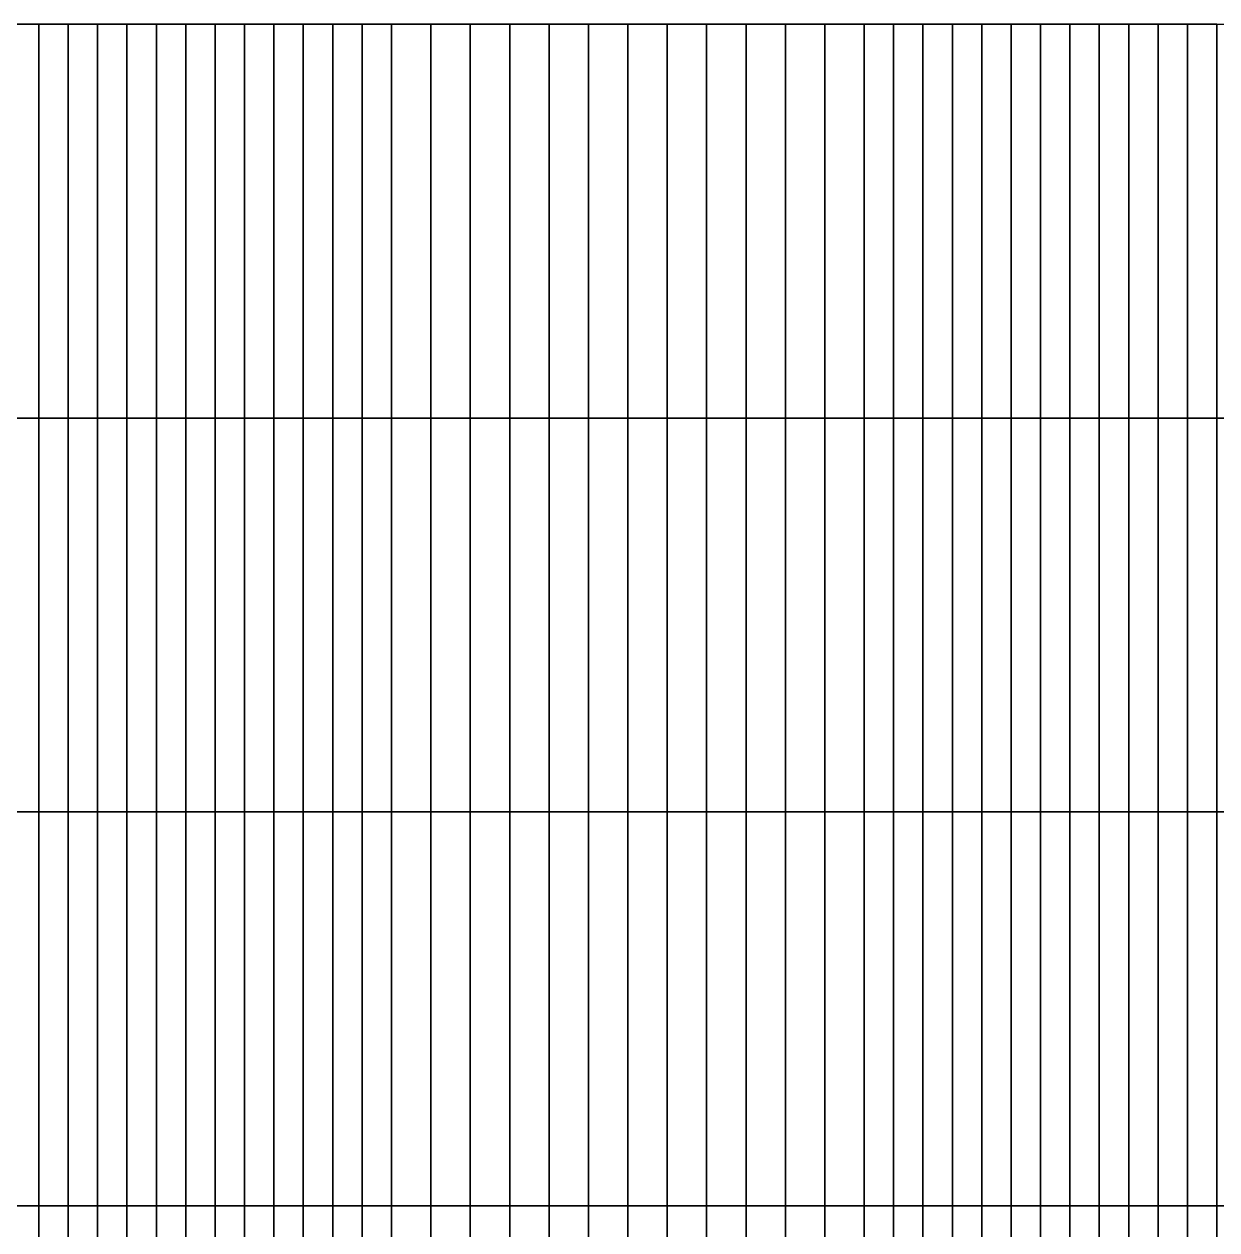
# Model space of a CAD drawing. Header units: inches. Extents: x 1.9 to 26.9, y -20 to 0.
# Drawn here: x 16.84 to 21.88, y -5.1 to 0 of the extents above; entities that cross this region are included whole.
import ezdxf

# ---------------------------------------------------------------- set-up
doc = ezdxf.new("R2010")
doc.units = ezdxf.units.IN
doc.header["$MEASUREMENT"] = 0
for name, color, linetype in [('Beam', 2, 'Continuous'), ('Col', 3, 'Continuous'), ('Dia', 5, 'Continuous'), ('Plat', 1, 'Continuous')]:
    doc.layers.add(name, color=color, linetype=linetype)

msp = doc.modelspace()

# ---------------------------------------------------------------- linework, layer by layer
at = {"layer": 'Beam', "extrusion": (0, -1, -2e-16)}
for p, q in [((16.8991, 0, 1.9428), (16.8991, -20, 1.9428)), ((21.8837, 0, 1.9428), (21.8837, -20, 1.9428))]:
    msp.add_line(p, q, dxfattribs=at)
at = {"layer": 'Col', "extrusion": (0, -1, -2e-16)}
for p, q in [((16.8991, 0, 1.9428), (16.8991, 0, -4.0572)), ((21.8837, 0, 1.9428), (21.8837, 0, -4.0572))]:
    msp.add_line(p, q, dxfattribs=at)
at = {"layer": 'Dia'}
for points in [[(16.8991, 0, 1.9428), (16.7748, 0, 2.0267), (16.3737, 0, 2.0267), (16.4838, 0, 1.9428)], [(16.8991, 0, 1.9428), (17.3145, 0, 1.9428), (17.4245, 0, 2.0267), (17.0235, 0, 2.0267)], [(17.7299, 0, 1.9428), (17.8237, 0, 2.0267), (17.4245, 0, 2.0267), (17.3145, 0, 1.9428)], [(17.6453, 0, 2.4461), (17.9363, 0, 2.4461), (18.0348, 0, 2.53), (17.7696, 0, 2.53)], [(17.894, 0, 2.6139), (17.7696, 0, 2.53), (18.0348, 0, 2.53), (18.1343, 0, 2.6139)], [(17.894, 0, 2.6139), (18.1343, 0, 2.6139), (18.2357, 0, 2.6977), (18.0183, 0, 2.6977)], [(18.2273, 0, 2.4461), (18.3015, 0, 2.53), (18.0348, 0, 2.53), (17.9363, 0, 2.4461)], [(18.1427, 0, 2.7816), (18.0183, 0, 2.6977), (18.2357, 0, 2.6977), (18.3399, 0, 2.7816)], [(18.3774, 0, 2.6139), (18.1343, 0, 2.6139), (18.0348, 0, 2.53), (18.3015, 0, 2.53)], [(18.3774, 0, 2.6139), (18.4565, 0, 2.6977), (18.2357, 0, 2.6977), (18.1343, 0, 2.6139)], [(18.5404, 0, 2.7816), (18.3399, 0, 2.7816), (18.2357, 0, 2.6977), (18.4565, 0, 2.6977)], [(18.3774, 0, 2.6139), (18.3015, 0, 2.53), (18.5713, 0, 2.53), (18.626, 0, 2.6139)], [(18.3774, 0, 2.6139), (18.626, 0, 2.6139), (18.6841, 0, 2.6977), (18.4565, 0, 2.6977)], [(18.5404, 0, 2.7816), (18.4565, 0, 2.6977), (18.6841, 0, 2.6977), (18.7475, 0, 2.7816)], [(18.8788, 0, 2.6139), (18.626, 0, 2.6139), (18.5713, 0, 2.53), (18.8434, 0, 2.53)], [(18.8788, 0, 2.6139), (18.917, 0, 2.6977), (18.6841, 0, 2.6977), (18.626, 0, 2.6139)], [(18.9594, 0, 2.7816), (18.7475, 0, 2.7816), (18.6841, 0, 2.6977), (18.917, 0, 2.6977)], [(18.8788, 0, 2.6139), (18.8434, 0, 2.53), (19.117, 0, 2.53), (19.1344, 0, 2.6139)], [(18.8788, 0, 2.6139), (19.1344, 0, 2.6139), (19.1533, 0, 2.6977), (18.917, 0, 2.6977)], [(19.904, 0, 2.6139), (19.8658, 0, 2.6977), (19.6295, 0, 2.6977), (19.6484, 0, 2.6139)], [(19.904, 0, 2.6139), (19.6484, 0, 2.6139), (19.6658, 0, 2.53), (19.9394, 0, 2.53)], [(19.904, 0, 2.6139), (20.1568, 0, 2.6139), (20.0987, 0, 2.6977), (19.8658, 0, 2.6977)], [(19.904, 0, 2.6139), (19.9394, 0, 2.53), (20.2115, 0, 2.53), (20.1568, 0, 2.6139)], [(20.4055, 0, 2.6139), (20.3264, 0, 2.6977), (20.0987, 0, 2.6977), (20.1568, 0, 2.6139)], [(20.4055, 0, 2.6139), (20.1568, 0, 2.6139), (20.2115, 0, 2.53), (20.4813, 0, 2.53)], [(20.3914, 0, 2.9494), (20.2247, 0, 2.9494), (20.3348, 0, 2.8655), (20.5158, 0, 2.8655)], [(20.4055, 0, 2.6139), (20.6485, 0, 2.6139), (20.5471, 0, 2.6977), (20.3264, 0, 2.6977)], [(20.6401, 0, 2.7816), (20.5158, 0, 2.8655), (20.3348, 0, 2.8655), (20.4429, 0, 2.7816)], [(20.4055, 0, 2.6139), (20.4813, 0, 2.53), (20.748, 0, 2.53), (20.6485, 0, 2.6139)], [(21.0529, 0, 1.9428), (21.4683, 0, 1.9428), (21.3583, 0, 2.0267), (20.9591, 0, 2.0267)], [(21.8837, 0, 1.9428), (21.7593, 0, 2.0267), (21.3583, 0, 2.0267), (21.4683, 0, 1.9428)], [(17.1478, 0, 2.1106), (17.0235, 0, 2.0267), (17.4245, 0, 2.0267), (17.5326, 0, 2.1106)], [(17.1478, 0, 2.1106), (17.5326, 0, 2.1106), (17.6369, 0, 2.1945), (17.2722, 0, 2.1945)], [(17.3966, 0, 2.2783), (17.2722, 0, 2.1945), (17.6369, 0, 2.1945), (17.7383, 0, 2.2783)], [(17.3966, 0, 2.2783), (17.7383, 0, 2.2783), (17.8378, 0, 2.3622), (17.5209, 0, 2.3622)], [(17.9142, 0, 2.1106), (17.5326, 0, 2.1106), (17.4245, 0, 2.0267), (17.8237, 0, 2.0267)], [(17.6453, 0, 2.4461), (17.5209, 0, 2.3622), (17.8378, 0, 2.3622), (17.9363, 0, 2.4461)], [(17.9142, 0, 2.1106), (17.9982, 0, 2.1945), (17.6369, 0, 2.1945), (17.5326, 0, 2.1106)], [(18.0773, 0, 2.2783), (17.7383, 0, 2.2783), (17.6369, 0, 2.1945), (17.9982, 0, 2.1945)], [(17.7299, 0, 1.9428), (18.1453, 0, 1.9428), (18.219, 0, 2.0267), (17.8237, 0, 2.0267)], [(18.0773, 0, 2.2783), (18.1531, 0, 2.3622), (17.8378, 0, 2.3622), (17.7383, 0, 2.2783)], [(17.9142, 0, 2.1106), (17.8237, 0, 2.0267), (18.219, 0, 2.0267), (18.2892, 0, 2.1106)], [(18.2273, 0, 2.4461), (17.9363, 0, 2.4461), (17.8378, 0, 2.3622), (18.1531, 0, 2.3622)], [(17.9142, 0, 2.1106), (18.2892, 0, 2.1106), (18.3525, 0, 2.1945), (17.9982, 0, 2.1945)], [(18.0773, 0, 2.2783), (17.9982, 0, 2.1945), (18.3525, 0, 2.1945), (18.4107, 0, 2.2783)], [(18.0773, 0, 2.2783), (18.4107, 0, 2.2783), (18.4654, 0, 2.3622), (18.1531, 0, 2.3622)], [(18.1427, 0, 2.7816), (18.3399, 0, 2.7816), (18.448, 0, 2.8655), (18.267, 0, 2.8655)], [(18.5606, 0, 1.9428), (18.6114, 0, 2.0267), (18.219, 0, 2.0267), (18.1453, 0, 1.9428)], [(18.2273, 0, 2.4461), (18.1531, 0, 2.3622), (18.4654, 0, 2.3622), (18.5183, 0, 2.4461)], [(18.6593, 0, 2.1106), (18.2892, 0, 2.1106), (18.219, 0, 2.0267), (18.6114, 0, 2.0267)], [(18.2273, 0, 2.4461), (18.5183, 0, 2.4461), (18.5713, 0, 2.53), (18.3015, 0, 2.53)], [(18.3914, 0, 2.9494), (18.267, 0, 2.8655), (18.448, 0, 2.8655), (18.5581, 0, 2.9494)], [(18.6593, 0, 2.1106), (18.7017, 0, 2.1945), (18.3525, 0, 2.1945), (18.2892, 0, 2.1106)], [(18.5404, 0, 2.7816), (18.631, 0, 2.8655), (18.448, 0, 2.8655), (18.3399, 0, 2.7816)], [(18.7399, 0, 2.2783), (18.4107, 0, 2.2783), (18.3525, 0, 2.1945), (18.7017, 0, 2.1945)], [(18.7399, 0, 2.2783), (18.7753, 0, 2.3622), (18.4654, 0, 2.3622), (18.4107, 0, 2.2783)], [(18.7247, 0, 2.9494), (18.5581, 0, 2.9494), (18.448, 0, 2.8655), (18.631, 0, 2.8655)], [(18.8094, 0, 2.4461), (18.5183, 0, 2.4461), (18.4654, 0, 2.3622), (18.7753, 0, 2.3622)], [(18.8094, 0, 2.4461), (18.8434, 0, 2.53), (18.5713, 0, 2.53), (18.5183, 0, 2.4461)], [(18.5404, 0, 2.7816), (18.7475, 0, 2.7816), (18.8177, 0, 2.8655), (18.631, 0, 2.8655)], [(18.5606, 0, 1.9428), (18.976, 0, 1.9428), (19.0019, 0, 2.0267), (18.6114, 0, 2.0267)], [(18.6593, 0, 2.1106), (18.6114, 0, 2.0267), (19.0019, 0, 2.0267), (19.0262, 0, 2.1106)], [(18.7247, 0, 2.9494), (18.631, 0, 2.8655), (18.8177, 0, 2.8655), (18.8914, 0, 2.9494)], [(18.6593, 0, 2.1106), (19.0262, 0, 2.1106), (19.0474, 0, 2.1945), (18.7017, 0, 2.1945)], [(18.7399, 0, 2.2783), (18.7017, 0, 2.1945), (19.0474, 0, 2.1945), (19.0664, 0, 2.2783)], [(18.7399, 0, 2.2783), (19.0664, 0, 2.2783), (19.0838, 0, 2.3622), (18.7753, 0, 2.3622)], [(18.9594, 0, 2.7816), (19.0073, 0, 2.8655), (18.8177, 0, 2.8655), (18.7475, 0, 2.7816)], [(18.8094, 0, 2.4461), (18.7753, 0, 2.3622), (19.0838, 0, 2.3622), (19.1004, 0, 2.4461)], [(18.8094, 0, 2.4461), (19.1004, 0, 2.4461), (19.117, 0, 2.53), (18.8434, 0, 2.53)], [(19.0581, 0, 2.9494), (18.8914, 0, 2.9494), (18.8177, 0, 2.8655), (19.0073, 0, 2.8655)], [(18.9594, 0, 2.7816), (18.917, 0, 2.6977), (19.1533, 0, 2.6977), (19.1746, 0, 2.7816)], [(18.9594, 0, 2.7816), (19.1746, 0, 2.7816), (19.1989, 0, 2.8655), (19.0073, 0, 2.8655)], [(19.3914, 0, 1.9428), (19.3914, 0, 2.0267), (19.0019, 0, 2.0267), (18.976, 0, 1.9428)], [(19.3914, 0, 2.1106), (19.0262, 0, 2.1106), (19.0019, 0, 2.0267), (19.3914, 0, 2.0267)], [(19.0581, 0, 2.9494), (19.0073, 0, 2.8655), (19.1989, 0, 2.8655), (19.2247, 0, 2.9494)], [(19.3914, 0, 2.1106), (19.3914, 0, 2.1945), (19.0474, 0, 2.1945), (19.0262, 0, 2.1106)], [(19.3914, 0, 2.2783), (19.0664, 0, 2.2783), (19.0474, 0, 2.1945), (19.3914, 0, 2.1945)], [(19.3914, 0, 2.2783), (19.3914, 0, 2.3622), (19.0838, 0, 2.3622), (19.0664, 0, 2.2783)], [(19.3914, 0, 2.4461), (19.1004, 0, 2.4461), (19.0838, 0, 2.3622), (19.3914, 0, 2.3622)], [(19.3914, 0, 2.4461), (19.3914, 0, 2.53), (19.117, 0, 2.53), (19.1004, 0, 2.4461)], [(19.3914, 0, 2.6139), (19.1344, 0, 2.6139), (19.117, 0, 2.53), (19.3914, 0, 2.53)], [(19.3914, 0, 2.6139), (19.3914, 0, 2.6977), (19.1533, 0, 2.6977), (19.1344, 0, 2.6139)], [(19.3914, 0, 2.7816), (19.1746, 0, 2.7816), (19.1533, 0, 2.6977), (19.3914, 0, 2.6977)], [(19.3914, 0, 2.7816), (19.3914, 0, 2.8655), (19.1989, 0, 2.8655), (19.1746, 0, 2.7816)], [(19.3914, 0, 2.9494), (19.2247, 0, 2.9494), (19.1989, 0, 2.8655), (19.3914, 0, 2.8655)], [(19.3914, 0, 2.9494), (19.3914, 0, 2.8655), (19.5839, 0, 2.8655), (19.5581, 0, 2.9494)], [(19.3914, 0, 2.7816), (19.6082, 0, 2.7816), (19.5839, 0, 2.8655), (19.3914, 0, 2.8655)], [(19.3914, 0, 2.7816), (19.3914, 0, 2.6977), (19.6295, 0, 2.6977), (19.6082, 0, 2.7816)], [(19.3914, 0, 2.6139), (19.6484, 0, 2.6139), (19.6295, 0, 2.6977), (19.3914, 0, 2.6977)], [(19.3914, 0, 2.6139), (19.3914, 0, 2.53), (19.6658, 0, 2.53), (19.6484, 0, 2.6139)], [(19.3914, 0, 2.4461), (19.6824, 0, 2.4461), (19.6658, 0, 2.53), (19.3914, 0, 2.53)], [(19.3914, 0, 2.4461), (19.3914, 0, 2.3622), (19.6991, 0, 2.3622), (19.6824, 0, 2.4461)], [(19.3914, 0, 2.2783), (19.7165, 0, 2.2783), (19.6991, 0, 2.3622), (19.3914, 0, 2.3622)], [(19.3914, 0, 2.2783), (19.3914, 0, 2.1945), (19.7354, 0, 2.1945), (19.7165, 0, 2.2783)], [(19.3914, 0, 2.1106), (19.7566, 0, 2.1106), (19.7354, 0, 2.1945), (19.3914, 0, 2.1945)], [(19.3914, 0, 2.1106), (19.3914, 0, 2.0267), (19.7809, 0, 2.0267), (19.7566, 0, 2.1106)], [(19.3914, 0, 1.9428), (19.8068, 0, 1.9428), (19.7809, 0, 2.0267), (19.3914, 0, 2.0267)], [(19.7247, 0, 2.9494), (19.5581, 0, 2.9494), (19.5839, 0, 2.8655), (19.7755, 0, 2.8655)], [(19.8234, 0, 2.7816), (19.7755, 0, 2.8655), (19.5839, 0, 2.8655), (19.6082, 0, 2.7816)], [(19.8234, 0, 2.7816), (19.6082, 0, 2.7816), (19.6295, 0, 2.6977), (19.8658, 0, 2.6977)], [(19.9734, 0, 2.4461), (19.9394, 0, 2.53), (19.6658, 0, 2.53), (19.6824, 0, 2.4461)], [(19.9734, 0, 2.4461), (19.6824, 0, 2.4461), (19.6991, 0, 2.3622), (20.0075, 0, 2.3622)], [(20.0429, 0, 2.2783), (20.0075, 0, 2.3622), (19.6991, 0, 2.3622), (19.7165, 0, 2.2783)], [(20.0429, 0, 2.2783), (19.7165, 0, 2.2783), (19.7354, 0, 2.1945), (20.0811, 0, 2.1945)], [(19.7247, 0, 2.9494), (19.7755, 0, 2.8655), (19.9651, 0, 2.8655), (19.8914, 0, 2.9494)], [(20.1235, 0, 2.1106), (20.0811, 0, 2.1945), (19.7354, 0, 2.1945), (19.7566, 0, 2.1106)], [(20.1235, 0, 2.1106), (19.7566, 0, 2.1106), (19.7809, 0, 2.0267), (20.1714, 0, 2.0267)], [(19.8234, 0, 2.7816), (20.0353, 0, 2.7816), (19.9651, 0, 2.8655), (19.7755, 0, 2.8655)], [(20.2222, 0, 1.9428), (20.1714, 0, 2.0267), (19.7809, 0, 2.0267), (19.8068, 0, 1.9428)], [(19.8234, 0, 2.7816), (19.8658, 0, 2.6977), (20.0987, 0, 2.6977), (20.0353, 0, 2.7816)], [(20.0581, 0, 2.9494), (19.8914, 0, 2.9494), (19.9651, 0, 2.8655), (20.1519, 0, 2.8655)], [(19.9734, 0, 2.4461), (20.2645, 0, 2.4461), (20.2115, 0, 2.53), (19.9394, 0, 2.53)], [(20.2424, 0, 2.7816), (20.1519, 0, 2.8655), (19.9651, 0, 2.8655), (20.0353, 0, 2.7816)], [(19.9734, 0, 2.4461), (20.0075, 0, 2.3622), (20.3174, 0, 2.3622), (20.2645, 0, 2.4461)], [(20.0429, 0, 2.2783), (20.3721, 0, 2.2783), (20.3174, 0, 2.3622), (20.0075, 0, 2.3622)], [(20.2424, 0, 2.7816), (20.0353, 0, 2.7816), (20.0987, 0, 2.6977), (20.3264, 0, 2.6977)], [(20.0429, 0, 2.2783), (20.0811, 0, 2.1945), (20.4303, 0, 2.1945), (20.3721, 0, 2.2783)], [(20.0581, 0, 2.9494), (20.1519, 0, 2.8655), (20.3348, 0, 2.8655), (20.2247, 0, 2.9494)], [(20.1235, 0, 2.1106), (20.4936, 0, 2.1106), (20.4303, 0, 2.1945), (20.0811, 0, 2.1945)], [(20.1235, 0, 2.1106), (20.1714, 0, 2.0267), (20.5638, 0, 2.0267), (20.4936, 0, 2.1106)], [(20.2424, 0, 2.7816), (20.4429, 0, 2.7816), (20.3348, 0, 2.8655), (20.1519, 0, 2.8655)], [(20.2222, 0, 1.9428), (20.6375, 0, 1.9428), (20.5638, 0, 2.0267), (20.1714, 0, 2.0267)], [(20.5555, 0, 2.4461), (20.4813, 0, 2.53), (20.2115, 0, 2.53), (20.2645, 0, 2.4461)], [(20.2424, 0, 2.7816), (20.3264, 0, 2.6977), (20.5471, 0, 2.6977), (20.4429, 0, 2.7816)], [(20.5555, 0, 2.4461), (20.2645, 0, 2.4461), (20.3174, 0, 2.3622), (20.6297, 0, 2.3622)], [(20.7055, 0, 2.2783), (20.6297, 0, 2.3622), (20.3174, 0, 2.3622), (20.3721, 0, 2.2783)], [(20.7055, 0, 2.2783), (20.3721, 0, 2.2783), (20.4303, 0, 2.1945), (20.7846, 0, 2.1945)], [(20.8686, 0, 2.1106), (20.7846, 0, 2.1945), (20.4303, 0, 2.1945), (20.4936, 0, 2.1106)], [(20.6401, 0, 2.7816), (20.4429, 0, 2.7816), (20.5471, 0, 2.6977), (20.7645, 0, 2.6977)], [(20.5555, 0, 2.4461), (20.8465, 0, 2.4461), (20.748, 0, 2.53), (20.4813, 0, 2.53)], [(20.8686, 0, 2.1106), (20.4936, 0, 2.1106), (20.5638, 0, 2.0267), (20.9591, 0, 2.0267)], [(20.8888, 0, 2.6139), (20.7645, 0, 2.6977), (20.5471, 0, 2.6977), (20.6485, 0, 2.6139)], [(20.5555, 0, 2.4461), (20.6297, 0, 2.3622), (20.945, 0, 2.3622), (20.8465, 0, 2.4461)], [(21.0529, 0, 1.9428), (20.9591, 0, 2.0267), (20.5638, 0, 2.0267), (20.6375, 0, 1.9428)], [(20.7055, 0, 2.2783), (21.0445, 0, 2.2783), (20.945, 0, 2.3622), (20.6297, 0, 2.3622)], [(20.8888, 0, 2.6139), (20.6485, 0, 2.6139), (20.748, 0, 2.53), (21.0132, 0, 2.53)], [(20.7055, 0, 2.2783), (20.7846, 0, 2.1945), (21.1459, 0, 2.1945), (21.0445, 0, 2.2783)], [(21.1375, 0, 2.4461), (21.0132, 0, 2.53), (20.748, 0, 2.53), (20.8465, 0, 2.4461)], [(20.8686, 0, 2.1106), (21.2502, 0, 2.1106), (21.1459, 0, 2.1945), (20.7846, 0, 2.1945)], [(21.1375, 0, 2.4461), (20.8465, 0, 2.4461), (20.945, 0, 2.3622), (21.2619, 0, 2.3622)], [(20.8686, 0, 2.1106), (20.9591, 0, 2.0267), (21.3583, 0, 2.0267), (21.2502, 0, 2.1106)], [(21.3863, 0, 2.2783), (21.2619, 0, 2.3622), (20.945, 0, 2.3622), (21.0445, 0, 2.2783)], [(21.3863, 0, 2.2783), (21.0445, 0, 2.2783), (21.1459, 0, 2.1945), (21.5106, 0, 2.1945)], [(21.635, 0, 2.1106), (21.5106, 0, 2.1945), (21.1459, 0, 2.1945), (21.2502, 0, 2.1106)], [(21.635, 0, 2.1106), (21.2502, 0, 2.1106), (21.3583, 0, 2.0267), (21.7593, 0, 2.0267)]]:
    msp.add_3dface(points, dxfattribs=at)
at = {"layer": 'Plat'}
for points in [[(16.8991, 0, 1.9428), (16.8991, -1.6667, 1.9428), (16.7748, -1.6667, 2.0267), (16.7748, 0, 2.0267)], [(21.8837, 0, 1.9428), (22.008, 0, 2.0267), (22.008, -1.6667, 2.0267), (21.8837, -1.6667, 1.9428)], [(16.8991, 0, 1.9428), (17.0235, 0, 2.0267), (17.0235, -1.6667, 2.0267), (16.8991, -1.6667, 1.9428)], [(17.1478, 0, 2.1106), (17.1478, -1.6667, 2.1106), (17.0235, -1.6667, 2.0267), (17.0235, 0, 2.0267)], [(17.1478, 0, 2.1106), (17.2722, 0, 2.1945), (17.2722, -1.6667, 2.1945), (17.1478, -1.6667, 2.1106)], [(17.3966, 0, 2.2783), (17.3966, -1.6667, 2.2783), (17.2722, -1.6667, 2.1945), (17.2722, 0, 2.1945)], [(17.3966, 0, 2.2783), (17.5209, 0, 2.3622), (17.5209, -1.6667, 2.3622), (17.3966, -1.6667, 2.2783)], [(17.6453, 0, 2.4461), (17.6453, -1.6667, 2.4461), (17.5209, -1.6667, 2.3622), (17.5209, 0, 2.3622)], [(17.6453, 0, 2.4461), (17.7696, 0, 2.53), (17.7696, -1.6667, 2.53), (17.6453, -1.6667, 2.4461)], [(17.894, 0, 2.6139), (17.894, -1.6667, 2.6139), (17.7696, -1.6667, 2.53), (17.7696, 0, 2.53)], [(17.894, 0, 2.6139), (18.0183, 0, 2.6977), (18.0183, -1.6667, 2.6977), (17.894, -1.6667, 2.6139)], [(18.1427, 0, 2.7816), (18.1427, -1.6667, 2.7816), (18.0183, -1.6667, 2.6977), (18.0183, 0, 2.6977)], [(18.1427, 0, 2.7816), (18.267, 0, 2.8655), (18.267, -1.6667, 2.8655), (18.1427, -1.6667, 2.7816)], [(18.3914, 0, 2.9494), (18.3914, -1.6667, 2.9494), (18.267, -1.6667, 2.8655), (18.267, 0, 2.8655)], [(18.3914, 0, 2.9494), (18.5581, 0, 2.9494), (18.5581, -1.6667, 2.9494), (18.3914, -1.6667, 2.9494)], [(18.7247, 0, 2.9494), (18.7247, -1.6667, 2.9494), (18.5581, -1.6667, 2.9494), (18.5581, 0, 2.9494)], [(18.7247, 0, 2.9494), (18.8914, 0, 2.9494), (18.8914, -1.6667, 2.9494), (18.7247, -1.6667, 2.9494)], [(19.0581, 0, 2.9494), (19.0581, -1.6667, 2.9494), (18.8914, -1.6667, 2.9494), (18.8914, 0, 2.9494)], [(19.0581, 0, 2.9494), (19.2247, 0, 2.9494), (19.2247, -1.6667, 2.9494), (19.0581, -1.6667, 2.9494)], [(19.3914, 0, 2.9494), (19.3914, -1.6667, 2.9494), (19.2247, -1.6667, 2.9494), (19.2247, 0, 2.9494)], [(19.3914, 0, 2.9494), (19.5581, 0, 2.9494), (19.5581, -1.6667, 2.9494), (19.3914, -1.6667, 2.9494)], [(19.7247, 0, 2.9494), (19.7247, -1.6667, 2.9494), (19.5581, -1.6667, 2.9494), (19.5581, 0, 2.9494)], [(19.7247, 0, 2.9494), (19.8914, 0, 2.9494), (19.8914, -1.6667, 2.9494), (19.7247, -1.6667, 2.9494)], [(20.0581, 0, 2.9494), (20.0581, -1.6667, 2.9494), (19.8914, -1.6667, 2.9494), (19.8914, 0, 2.9494)], [(20.0581, 0, 2.9494), (20.2247, 0, 2.9494), (20.2247, -1.6667, 2.9494), (20.0581, -1.6667, 2.9494)], [(20.3914, 0, 2.9494), (20.3914, -1.6667, 2.9494), (20.2247, -1.6667, 2.9494), (20.2247, 0, 2.9494)], [(20.3914, 0, 2.9494), (20.5158, 0, 2.8655), (20.5158, -1.6667, 2.8655), (20.3914, -1.6667, 2.9494)], [(20.6401, 0, 2.7816), (20.6401, -1.6667, 2.7816), (20.5158, -1.6667, 2.8655), (20.5158, 0, 2.8655)], [(20.6401, 0, 2.7816), (20.7645, 0, 2.6977), (20.7645, -1.6667, 2.6977), (20.6401, -1.6667, 2.7816)], [(20.8888, 0, 2.6139), (20.8888, -1.6667, 2.6139), (20.7645, -1.6667, 2.6977), (20.7645, 0, 2.6977)], [(20.8888, 0, 2.6139), (21.0132, 0, 2.53), (21.0132, -1.6667, 2.53), (20.8888, -1.6667, 2.6139)], [(21.1375, 0, 2.4461), (21.1375, -1.6667, 2.4461), (21.0132, -1.6667, 2.53), (21.0132, 0, 2.53)], [(21.1375, 0, 2.4461), (21.2619, 0, 2.3622), (21.2619, -1.6667, 2.3622), (21.1375, -1.6667, 2.4461)], [(21.3863, 0, 2.2783), (21.3863, -1.6667, 2.2783), (21.2619, -1.6667, 2.3622), (21.2619, 0, 2.3622)], [(21.3863, 0, 2.2783), (21.5106, 0, 2.1945), (21.5106, -1.6667, 2.1945), (21.3863, -1.6667, 2.2783)], [(21.635, 0, 2.1106), (21.635, -1.6667, 2.1106), (21.5106, -1.6667, 2.1945), (21.5106, 0, 2.1945)], [(21.635, 0, 2.1106), (21.7593, 0, 2.0267), (21.7593, -1.6667, 2.0267), (21.635, -1.6667, 2.1106)], [(21.8837, 0, 1.9428), (21.8837, -1.6667, 1.9428), (21.7593, -1.6667, 2.0267), (21.7593, 0, 2.0267)], [(16.8991, -3.3333, 1.9428), (16.7748, -3.3333, 2.0267), (16.7748, -1.6667, 2.0267), (16.8991, -1.6667, 1.9428)], [(16.8991, -3.3333, 1.9428), (16.8991, -1.6667, 1.9428), (17.0235, -1.6667, 2.0267), (17.0235, -3.3333, 2.0267)], [(17.1478, -3.3333, 2.1106), (17.0235, -3.3333, 2.0267), (17.0235, -1.6667, 2.0267), (17.1478, -1.6667, 2.1106)], [(17.1478, -3.3333, 2.1106), (17.1478, -1.6667, 2.1106), (17.2722, -1.6667, 2.1945), (17.2722, -3.3333, 2.1945)], [(17.3966, -3.3333, 2.2783), (17.2722, -3.3333, 2.1945), (17.2722, -1.6667, 2.1945), (17.3966, -1.6667, 2.2783)], [(17.3966, -3.3333, 2.2783), (17.3966, -1.6667, 2.2783), (17.5209, -1.6667, 2.3622), (17.5209, -3.3333, 2.3622)], [(17.6453, -3.3333, 2.4461), (17.5209, -3.3333, 2.3622), (17.5209, -1.6667, 2.3622), (17.6453, -1.6667, 2.4461)], [(17.6453, -3.3333, 2.4461), (17.6453, -1.6667, 2.4461), (17.7696, -1.6667, 2.53), (17.7696, -3.3333, 2.53)], [(17.894, -3.3333, 2.6139), (17.7696, -3.3333, 2.53), (17.7696, -1.6667, 2.53), (17.894, -1.6667, 2.6139)], [(17.894, -3.3333, 2.6139), (17.894, -1.6667, 2.6139), (18.0183, -1.6667, 2.6977), (18.0183, -3.3333, 2.6977)], [(18.1427, -3.3333, 2.7816), (18.0183, -3.3333, 2.6977), (18.0183, -1.6667, 2.6977), (18.1427, -1.6667, 2.7816)], [(18.1427, -3.3333, 2.7816), (18.1427, -1.6667, 2.7816), (18.267, -1.6667, 2.8655), (18.267, -3.3333, 2.8655)], [(18.3914, -3.3333, 2.9494), (18.267, -3.3333, 2.8655), (18.267, -1.6667, 2.8655), (18.3914, -1.6667, 2.9494)], [(18.3914, -3.3333, 2.9494), (18.3914, -1.6667, 2.9494), (18.5581, -1.6667, 2.9494), (18.5581, -3.3333, 2.9494)], [(18.7247, -3.3333, 2.9494), (18.5581, -3.3333, 2.9494), (18.5581, -1.6667, 2.9494), (18.7247, -1.6667, 2.9494)], [(18.7247, -3.3333, 2.9494), (18.7247, -1.6667, 2.9494), (18.8914, -1.6667, 2.9494), (18.8914, -3.3333, 2.9494)], [(19.0581, -3.3333, 2.9494), (18.8914, -3.3333, 2.9494), (18.8914, -1.6667, 2.9494), (19.0581, -1.6667, 2.9494)], [(19.0581, -3.3333, 2.9494), (19.0581, -1.6667, 2.9494), (19.2247, -1.6667, 2.9494), (19.2247, -3.3333, 2.9494)], [(19.3914, -3.3333, 2.9494), (19.2247, -3.3333, 2.9494), (19.2247, -1.6667, 2.9494), (19.3914, -1.6667, 2.9494)], [(19.3914, -3.3333, 2.9494), (19.3914, -1.6667, 2.9494), (19.5581, -1.6667, 2.9494), (19.5581, -3.3333, 2.9494)], [(19.7247, -3.3333, 2.9494), (19.5581, -3.3333, 2.9494), (19.5581, -1.6667, 2.9494), (19.7247, -1.6667, 2.9494)], [(19.7247, -3.3333, 2.9494), (19.7247, -1.6667, 2.9494), (19.8914, -1.6667, 2.9494), (19.8914, -3.3333, 2.9494)], [(20.0581, -3.3333, 2.9494), (19.8914, -3.3333, 2.9494), (19.8914, -1.6667, 2.9494), (20.0581, -1.6667, 2.9494)], [(20.0581, -3.3333, 2.9494), (20.0581, -1.6667, 2.9494), (20.2247, -1.6667, 2.9494), (20.2247, -3.3333, 2.9494)], [(20.3914, -3.3333, 2.9494), (20.2247, -3.3333, 2.9494), (20.2247, -1.6667, 2.9494), (20.3914, -1.6667, 2.9494)], [(20.3914, -3.3333, 2.9494), (20.3914, -1.6667, 2.9494), (20.5158, -1.6667, 2.8655), (20.5158, -3.3333, 2.8655)], [(20.6401, -3.3333, 2.7816), (20.5158, -3.3333, 2.8655), (20.5158, -1.6667, 2.8655), (20.6401, -1.6667, 2.7816)], [(20.6401, -3.3333, 2.7816), (20.6401, -1.6667, 2.7816), (20.7645, -1.6667, 2.6977), (20.7645, -3.3333, 2.6977)], [(20.8888, -3.3333, 2.6139), (20.7645, -3.3333, 2.6977), (20.7645, -1.6667, 2.6977), (20.8888, -1.6667, 2.6139)], [(20.8888, -3.3333, 2.6139), (20.8888, -1.6667, 2.6139), (21.0132, -1.6667, 2.53), (21.0132, -3.3333, 2.53)], [(21.1375, -3.3333, 2.4461), (21.0132, -3.3333, 2.53), (21.0132, -1.6667, 2.53), (21.1375, -1.6667, 2.4461)], [(21.1375, -3.3333, 2.4461), (21.1375, -1.6667, 2.4461), (21.2619, -1.6667, 2.3622), (21.2619, -3.3333, 2.3622)], [(21.3863, -3.3333, 2.2783), (21.2619, -3.3333, 2.3622), (21.2619, -1.6667, 2.3622), (21.3863, -1.6667, 2.2783)], [(21.3863, -3.3333, 2.2783), (21.3863, -1.6667, 2.2783), (21.5106, -1.6667, 2.1945), (21.5106, -3.3333, 2.1945)], [(21.635, -3.3333, 2.1106), (21.5106, -3.3333, 2.1945), (21.5106, -1.6667, 2.1945), (21.635, -1.6667, 2.1106)], [(21.635, -3.3333, 2.1106), (21.635, -1.6667, 2.1106), (21.7593, -1.6667, 2.0267), (21.7593, -3.3333, 2.0267)], [(21.8837, -3.3333, 1.9428), (21.7593, -3.3333, 2.0267), (21.7593, -1.6667, 2.0267), (21.8837, -1.6667, 1.9428)], [(21.8837, -3.3333, 1.9428), (21.8837, -1.6667, 1.9428), (22.008, -1.6667, 2.0267), (22.008, -3.3333, 2.0267)], [(16.8991, -3.3333, 1.9428), (16.8991, -5, 1.9428), (16.7748, -5, 2.0267), (16.7748, -3.3333, 2.0267)], [(16.8991, -3.3333, 1.9428), (17.0235, -3.3333, 2.0267), (17.0235, -5, 2.0267), (16.8991, -5, 1.9428)], [(17.1478, -3.3333, 2.1106), (17.1478, -5, 2.1106), (17.0235, -5, 2.0267), (17.0235, -3.3333, 2.0267)], [(17.1478, -3.3333, 2.1106), (17.2722, -3.3333, 2.1945), (17.2722, -5, 2.1945), (17.1478, -5, 2.1106)], [(17.3966, -3.3333, 2.2783), (17.3966, -5, 2.2783), (17.2722, -5, 2.1945), (17.2722, -3.3333, 2.1945)], [(17.3966, -3.3333, 2.2783), (17.5209, -3.3333, 2.3622), (17.5209, -5, 2.3622), (17.3966, -5, 2.2783)], [(17.6453, -3.3333, 2.4461), (17.6453, -5, 2.4461), (17.5209, -5, 2.3622), (17.5209, -3.3333, 2.3622)], [(17.6453, -3.3333, 2.4461), (17.7696, -3.3333, 2.53), (17.7696, -5, 2.53), (17.6453, -5, 2.4461)], [(17.894, -3.3333, 2.6139), (17.894, -5, 2.6139), (17.7696, -5, 2.53), (17.7696, -3.3333, 2.53)], [(17.894, -3.3333, 2.6139), (18.0183, -3.3333, 2.6977), (18.0183, -5, 2.6977), (17.894, -5, 2.6139)], [(18.1427, -3.3333, 2.7816), (18.1427, -5, 2.7816), (18.0183, -5, 2.6977), (18.0183, -3.3333, 2.6977)], [(18.1427, -3.3333, 2.7816), (18.267, -3.3333, 2.8655), (18.267, -5, 2.8655), (18.1427, -5, 2.7816)], [(18.3914, -3.3333, 2.9494), (18.3914, -5, 2.9494), (18.267, -5, 2.8655), (18.267, -3.3333, 2.8655)], [(18.3914, -3.3333, 2.9494), (18.5581, -3.3333, 2.9494), (18.5581, -5, 2.9494), (18.3914, -5, 2.9494)], [(18.7247, -3.3333, 2.9494), (18.7247, -5, 2.9494), (18.5581, -5, 2.9494), (18.5581, -3.3333, 2.9494)], [(18.7247, -3.3333, 2.9494), (18.8914, -3.3333, 2.9494), (18.8914, -5, 2.9494), (18.7247, -5, 2.9494)], [(19.0581, -3.3333, 2.9494), (19.0581, -5, 2.9494), (18.8914, -5, 2.9494), (18.8914, -3.3333, 2.9494)], [(19.0581, -3.3333, 2.9494), (19.2247, -3.3333, 2.9494), (19.2247, -5, 2.9494), (19.0581, -5, 2.9494)], [(19.3914, -3.3333, 2.9494), (19.3914, -5, 2.9494), (19.2247, -5, 2.9494), (19.2247, -3.3333, 2.9494)], [(19.3914, -3.3333, 2.9494), (19.5581, -3.3333, 2.9494), (19.5581, -5, 2.9494), (19.3914, -5, 2.9494)], [(19.7247, -3.3333, 2.9494), (19.7247, -5, 2.9494), (19.5581, -5, 2.9494), (19.5581, -3.3333, 2.9494)], [(19.7247, -3.3333, 2.9494), (19.8914, -3.3333, 2.9494), (19.8914, -5, 2.9494), (19.7247, -5, 2.9494)], [(20.0581, -3.3333, 2.9494), (20.0581, -5, 2.9494), (19.8914, -5, 2.9494), (19.8914, -3.3333, 2.9494)], [(20.0581, -3.3333, 2.9494), (20.2247, -3.3333, 2.9494), (20.2247, -5, 2.9494), (20.0581, -5, 2.9494)], [(20.3914, -3.3333, 2.9494), (20.3914, -5, 2.9494), (20.2247, -5, 2.9494), (20.2247, -3.3333, 2.9494)], [(20.3914, -3.3333, 2.9494), (20.5158, -3.3333, 2.8655), (20.5158, -5, 2.8655), (20.3914, -5, 2.9494)], [(20.6401, -3.3333, 2.7816), (20.6401, -5, 2.7816), (20.5158, -5, 2.8655), (20.5158, -3.3333, 2.8655)], [(20.6401, -3.3333, 2.7816), (20.7645, -3.3333, 2.6977), (20.7645, -5, 2.6977), (20.6401, -5, 2.7816)], [(20.8888, -3.3333, 2.6139), (20.8888, -5, 2.6139), (20.7645, -5, 2.6977), (20.7645, -3.3333, 2.6977)], [(20.8888, -3.3333, 2.6139), (21.0132, -3.3333, 2.53), (21.0132, -5, 2.53), (20.8888, -5, 2.6139)], [(21.1375, -3.3333, 2.4461), (21.1375, -5, 2.4461), (21.0132, -5, 2.53), (21.0132, -3.3333, 2.53)], [(21.1375, -3.3333, 2.4461), (21.2619, -3.3333, 2.3622), (21.2619, -5, 2.3622), (21.1375, -5, 2.4461)], [(21.3863, -3.3333, 2.2783), (21.3863, -5, 2.2783), (21.2619, -5, 2.3622), (21.2619, -3.3333, 2.3622)], [(21.3863, -3.3333, 2.2783), (21.5106, -3.3333, 2.1945), (21.5106, -5, 2.1945), (21.3863, -5, 2.2783)], [(21.635, -3.3333, 2.1106), (21.635, -5, 2.1106), (21.5106, -5, 2.1945), (21.5106, -3.3333, 2.1945)], [(21.635, -3.3333, 2.1106), (21.7593, -3.3333, 2.0267), (21.7593, -5, 2.0267), (21.635, -5, 2.1106)], [(21.8837, -3.3333, 1.9428), (21.8837, -5, 1.9428), (21.7593, -5, 2.0267), (21.7593, -3.3333, 2.0267)], [(21.8837, -3.3333, 1.9428), (22.008, -3.3333, 2.0267), (22.008, -5, 2.0267), (21.8837, -5, 1.9428)], [(16.8991, -6.6667, 1.9428), (16.7748, -6.6667, 2.0267), (16.7748, -5, 2.0267), (16.8991, -5, 1.9428)], [(16.8991, -6.6667, 1.9428), (16.8991, -5, 1.9428), (17.0235, -5, 2.0267), (17.0235, -6.6667, 2.0267)], [(17.1478, -6.6667, 2.1106), (17.0235, -6.6667, 2.0267), (17.0235, -5, 2.0267), (17.1478, -5, 2.1106)], [(17.1478, -6.6667, 2.1106), (17.1478, -5, 2.1106), (17.2722, -5, 2.1945), (17.2722, -6.6667, 2.1945)], [(17.3966, -6.6667, 2.2783), (17.2722, -6.6667, 2.1945), (17.2722, -5, 2.1945), (17.3966, -5, 2.2783)], [(17.3966, -6.6667, 2.2783), (17.3966, -5, 2.2783), (17.5209, -5, 2.3622), (17.5209, -6.6667, 2.3622)], [(17.6453, -6.6667, 2.4461), (17.5209, -6.6667, 2.3622), (17.5209, -5, 2.3622), (17.6453, -5, 2.4461)], [(17.6453, -6.6667, 2.4461), (17.6453, -5, 2.4461), (17.7696, -5, 2.53), (17.7696, -6.6667, 2.53)], [(17.894, -6.6667, 2.6139), (17.7696, -6.6667, 2.53), (17.7696, -5, 2.53), (17.894, -5, 2.6139)], [(17.894, -6.6667, 2.6139), (17.894, -5, 2.6139), (18.0183, -5, 2.6977), (18.0183, -6.6667, 2.6977)], [(18.1427, -6.6667, 2.7816), (18.0183, -6.6667, 2.6977), (18.0183, -5, 2.6977), (18.1427, -5, 2.7816)], [(18.1427, -6.6667, 2.7816), (18.1427, -5, 2.7816), (18.267, -5, 2.8655), (18.267, -6.6667, 2.8655)], [(18.3914, -6.6667, 2.9494), (18.267, -6.6667, 2.8655), (18.267, -5, 2.8655), (18.3914, -5, 2.9494)], [(18.3914, -6.6667, 2.9494), (18.3914, -5, 2.9494), (18.5581, -5, 2.9494), (18.5581, -6.6667, 2.9494)], [(18.7247, -6.6667, 2.9494), (18.5581, -6.6667, 2.9494), (18.5581, -5, 2.9494), (18.7247, -5, 2.9494)], [(18.7247, -6.6667, 2.9494), (18.7247, -5, 2.9494), (18.8914, -5, 2.9494), (18.8914, -6.6667, 2.9494)], [(19.0581, -6.6667, 2.9494), (18.8914, -6.6667, 2.9494), (18.8914, -5, 2.9494), (19.0581, -5, 2.9494)], [(19.0581, -6.6667, 2.9494), (19.0581, -5, 2.9494), (19.2247, -5, 2.9494), (19.2247, -6.6667, 2.9494)], [(19.3914, -6.6667, 2.9494), (19.2247, -6.6667, 2.9494), (19.2247, -5, 2.9494), (19.3914, -5, 2.9494)], [(19.3914, -6.6667, 2.9494), (19.3914, -5, 2.9494), (19.5581, -5, 2.9494), (19.5581, -6.6667, 2.9494)], [(19.7247, -6.6667, 2.9494), (19.5581, -6.6667, 2.9494), (19.5581, -5, 2.9494), (19.7247, -5, 2.9494)], [(19.7247, -6.6667, 2.9494), (19.7247, -5, 2.9494), (19.8914, -5, 2.9494), (19.8914, -6.6667, 2.9494)], [(20.0581, -6.6667, 2.9494), (19.8914, -6.6667, 2.9494), (19.8914, -5, 2.9494), (20.0581, -5, 2.9494)], [(20.0581, -6.6667, 2.9494), (20.0581, -5, 2.9494), (20.2247, -5, 2.9494), (20.2247, -6.6667, 2.9494)], [(20.3914, -6.6667, 2.9494), (20.2247, -6.6667, 2.9494), (20.2247, -5, 2.9494), (20.3914, -5, 2.9494)], [(20.3914, -6.6667, 2.9494), (20.3914, -5, 2.9494), (20.5158, -5, 2.8655), (20.5158, -6.6667, 2.8655)], [(20.6401, -6.6667, 2.7816), (20.5158, -6.6667, 2.8655), (20.5158, -5, 2.8655), (20.6401, -5, 2.7816)], [(20.6401, -6.6667, 2.7816), (20.6401, -5, 2.7816), (20.7645, -5, 2.6977), (20.7645, -6.6667, 2.6977)], [(20.8888, -6.6667, 2.6139), (20.7645, -6.6667, 2.6977), (20.7645, -5, 2.6977), (20.8888, -5, 2.6139)], [(20.8888, -6.6667, 2.6139), (20.8888, -5, 2.6139), (21.0132, -5, 2.53), (21.0132, -6.6667, 2.53)], [(21.1375, -6.6667, 2.4461), (21.0132, -6.6667, 2.53), (21.0132, -5, 2.53), (21.1375, -5, 2.4461)], [(21.1375, -6.6667, 2.4461), (21.1375, -5, 2.4461), (21.2619, -5, 2.3622), (21.2619, -6.6667, 2.3622)], [(21.3863, -6.6667, 2.2783), (21.2619, -6.6667, 2.3622), (21.2619, -5, 2.3622), (21.3863, -5, 2.2783)], [(21.3863, -6.6667, 2.2783), (21.3863, -5, 2.2783), (21.5106, -5, 2.1945), (21.5106, -6.6667, 2.1945)], [(21.635, -6.6667, 2.1106), (21.5106, -6.6667, 2.1945), (21.5106, -5, 2.1945), (21.635, -5, 2.1106)], [(21.635, -6.6667, 2.1106), (21.635, -5, 2.1106), (21.7593, -5, 2.0267), (21.7593, -6.6667, 2.0267)], [(21.8837, -6.6667, 1.9428), (21.7593, -6.6667, 2.0267), (21.7593, -5, 2.0267), (21.8837, -5, 1.9428)], [(21.8837, -6.6667, 1.9428), (21.8837, -5, 1.9428), (22.008, -5, 2.0267), (22.008, -6.6667, 2.0267)]]:
    msp.add_3dface(points, dxfattribs=at)

doc.saveas('drawing.dxf')
